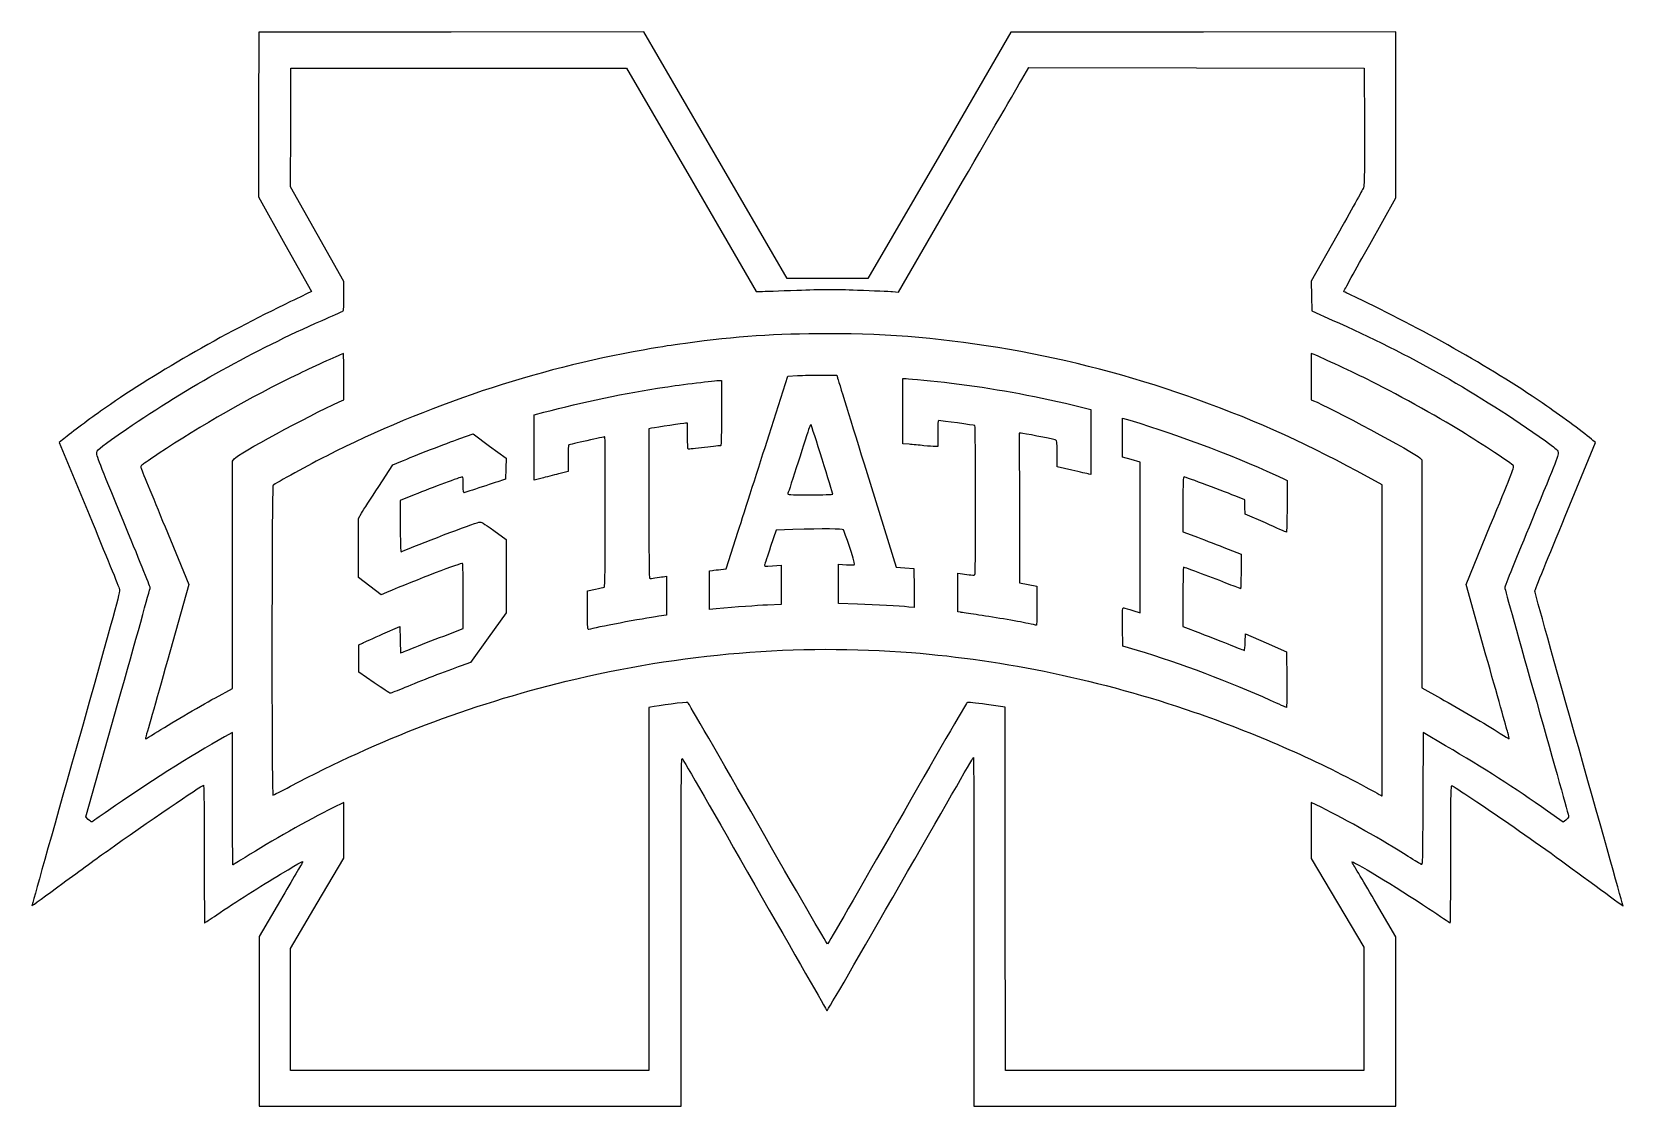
# Model space of a CAD drawing. Extents: x 237 to 381, y 365 to 462.
import ezdxf

# ---------------------------------------------------------------- set-up
doc = ezdxf.new("R2010")
doc.units = 0
doc.layers.add('Layer_1', color=7, linetype='CONTINUOUS')

msp = doc.modelspace()

# ---------------------------------------------------------------- linework, layer by layer
at = {"layer": 'Layer_1', "color": 7}
for points in [[(358.46949, 443.011606), (360.846709, 447.243647), (360.846709, 454.746132), (360.846709, 462.248589), (343.418485, 462.228746), (325.99029, 462.208904), (319.522082, 451.070164), (313.053902, 439.931424), (309.393553, 439.931112), (305.733203, 439.930828), (299.251616, 451.090233), (292.770057, 462.249638), (275.346235, 462.229795), (257.922411, 462.209953), (257.905403, 454.770425), (257.888395, 447.330898), (260.298797, 443.045254), (262.709201, 438.759553), (262.506467, 438.658923)], [(265.626618, 438.334157), (265.626618, 439.652721), (263.217385, 443.935729), (260.80816, 448.218765), (260.826018, 453.596258), (260.843876, 458.973723), (276.025246, 458.973723), (291.206636, 458.973723), (297.078832, 448.865688), (302.950998, 438.757654), (303.365877, 438.763323)], [(326.980432, 457.934712), (327.616384, 459.016243), (342.789647, 458.9964), (357.962939, 458.976557), (357.982781, 453.656835)], [(315.281679, 438.753118), (315.829332, 438.709748), (321.08692, 447.781465)], [(355.487159, 443.790028), (353.177688, 439.682003), (353.197531, 438.342265), (353.217373, 437.002639), (355.079424, 436.176567)], [(353.343883, 433.090772), (353.179474, 433.148315), (353.179474, 431.048296), (353.179474, 428.948277), (353.380167, 428.870608)], [(265.206512, 428.773124), (265.626386, 428.961912), (265.626386, 431.049515)], [(299.615839, 430.711455), (299.800658, 430.711455), (299.800658, 427.75988)], [(304.114252, 425.787335), (305.81538, 431.092517), (306.689613, 431.144674)], [(308.896157, 431.196832), (310.228441, 431.196832), (310.296756, 430.974312)], [(316.795465, 424.93269), (316.229556, 424.983713), (316.229556, 427.928372), (316.229556, 430.87303), (316.503383, 430.872208)], [(283.680992, 421.898457), (282.859495, 421.672252), (282.860152, 424.635165), (282.860813, 427.598107), (283.718183, 427.826296)], [(331.655414, 428.471773), (333.243638, 428.095247), (333.243638, 425.148803), (333.243638, 422.202387), (333.042945, 422.239238)], [(293.466132, 426.382923), (293.228872, 426.337285), (293.228872, 419.593521)], [(296.733969, 425.65714), (296.733969, 426.829691), (296.557654, 426.829691)], [(337.023213, 409.897247), (337.69868, 409.698539), (337.69868, 416.511071), (337.69868, 423.323632), (336.895427, 423.551537), (336.092202, 423.779443), (336.092202, 425.541742), (336.092202, 427.304098), (336.767641, 427.101137)], [(240.172146, 425.342721), (239.874086, 425.091288), (242.564304, 418.582658)], [(276.126763, 425.44868), (277.316824, 425.866932), (278.812636, 424.772192), (280.30845, 423.677509), (280.287757, 422.733175), (280.267064, 421.788898), (279.974982, 421.68685)], [(319.36955, 425.899701), (319.36955, 424.727178), (319.12662, 424.727178)], [(326.917417, 425.94069), (326.743937, 425.94069), (326.76378, 419.168494), (326.783622, 412.396271), (327.568592, 412.241499), (328.353591, 412.086728), (328.353591, 410.320772)], [(376.155751, 418.424088), (378.905017, 425.083068), (378.66549, 425.289146)], [(254.004832, 402.003326), (255.549373, 402.851027), (255.549742, 413.122139), (255.550105, 423.393222), (255.714032, 423.610072)], [(285.926428, 423.68298), (285.926428, 422.476611), (285.21445, 422.30058)], [(331.509883, 422.592066), (330.1776, 422.908243), (330.17692, 424.099502)], [(363.019039, 423.702879), (363.183449, 423.522028), (363.183449, 413.208454), (363.183449, 402.894935), (364.879814, 401.954995)], [(268.786386, 421.125591), (270.04693, 423.063071), (270.7758, 423.372019)], [(312.982129, 422.289213), (315.599301, 413.82652), (316.407855, 413.758205), (317.216438, 413.68989), (317.23628, 411.922743), (317.256123, 410.155569), (316.761789, 410.205175)], [(359.605502, 407.185257), (359.605502, 421.260945), (357.323584, 422.502009)], [(350.641786, 421.827194), (350.988661, 421.660233), (350.988661, 419.305578)], [(271.997331, 420.35709), (270.737705, 419.852098), (270.737705, 417.509943)], [(309.877654, 420.420019), (309.877625, 420.420161)], [(341.566498, 419.489206), (341.566498, 417.000501), (342.643578, 416.608668)], [(349.030715, 417.813449), (347.198088, 418.62206), (347.175411, 419.261272), (347.152734, 419.900513), (346.495521, 420.173206)], [(269.488845, 411.519175), (269.006479, 411.313946), (267.973642, 412.09234), (266.940808, 412.870762), (266.940808, 415.55177), (266.940808, 418.232835), (267.233323, 418.710416)], [(249.448569, 417.461187), (251.602078, 412.257175), (249.659232, 405.371991)], [(279.189986, 417.128627), (280.303566, 416.322765), (280.303566, 412.999767), (280.303566, 409.676712), (278.698618, 407.429717), (277.09367, 405.182693), (276.234134, 404.879528)], [(299.738494, 413.61035), (300.224041, 413.660239), (301.318583, 417.071169)], [(306.270227, 417.216019), (304.743543, 417.166696), (304.244164, 415.670683)], [(368.992942, 405.857339), (367.186677, 412.257232), (369.383981, 417.579619)], [(345.272372, 415.600469), (346.824085, 414.984132), (346.824085, 413.426976)], [(298.705294, 411.729704), (298.705294, 413.473153), (298.979121, 413.516806)], [(304.432129, 413.940926), (305.204627, 413.996202), (305.204627, 412.217915), (305.204627, 410.439657), (303.981506, 410.385798)], [(312.123458, 410.466246), (310.389194, 410.520954), (310.389194, 412.298901), (310.389194, 414.076904), (311.119398, 414.0324)], [(294.525099, 412.95515), (294.835436, 413.004189), (294.835436, 411.238205), (294.835436, 409.472192), (294.123458, 409.372129)], [(321.433342, 409.731392), (321.196082, 409.774762), (321.196082, 411.520847), (321.196082, 413.266876), (321.615978, 413.213868)], [(274.662842, 407.586189), (276.43362, 408.251877), (276.43362, 411.188287)], [(287.679005, 409.909039), (287.679005, 411.678709), (288.390954, 411.826394)], [(299.30811, 410.040567), (298.705691, 409.985858), (298.705294, 411.729704)], [(341.566526, 411.121502), (341.566526, 408.432416), (343.15475, 407.835865)], [(287.679232, 409.908954), (287.679005, 409.909039)], [(269.167946, 407.774636), (270.701405, 408.458693), (270.721531, 407.253232)], [(327.550422, 408.721181), (327.54892, 408.721096)], [(337.443364, 406.279701), (336.128967, 406.676636), (336.109124, 408.430261)], [(347.204806, 407.044148), (347.224649, 407.798135), (349.086699, 406.973027), (350.948778, 406.147918), (350.96862, 403.631376)], [(268.364707, 403.363814), (266.977293, 404.314526), (266.977293, 405.55457), (266.977293, 406.794614), (267.305893, 406.942583)], [(359.604255, 407.185257), (359.605502, 407.185257)], [(268.364497, 403.363417), (268.364707, 403.363814)], [(242.501961, 390.991436), (242.269662, 391.211972), (245.184114, 401.520898)], [(293.3928, 401.152706), (293.228391, 401.115288), (293.228391, 384.701386), (293.228391, 368.287483), (277.017687, 368.287483), (260.806833, 368.287483), (260.806946, 373.806567)], [(354.073975, 392.090882), (353.179474, 392.535836), (353.179474, 390.000387), (353.179474, 387.46491), (355.552668, 383.446233), (357.92589, 379.427556), (357.92589, 373.85742), (357.92589, 368.287285), (341.715203, 368.287285), (325.504488, 368.287285), (325.48748, 384.722504), (325.467638, 401.15778), (323.79582, 401.393055)], [(349.483946, 401.763005), (349.487093, 401.76326)], [(248.515438, 398.784047), (248.515552, 398.784132)], [(255.5496, 392.867688), (255.5496, 398.852391), (254.837636, 398.456674)], [(365.3388, 397.653732), (363.294198, 398.851767), (363.274356, 392.86046)], [(370.963077, 398.871269), (370.963134, 398.871156)], [(260.806946, 373.806567), (260.806946, 379.328854), (263.215389, 383.409213), (265.623834, 387.489487), (265.625203, 390.010507), (265.62657, 392.531443), (264.622521, 392.034359)], [(376.220324, 390.940328), (375.966907, 390.749272), (374.559534, 391.742164)], [(259.900571, 383.69812), (257.958904, 380.405679), (257.958904, 372.728551), (257.958904, 365.051424), (277.054121, 365.051424), (296.149323, 365.051424), (296.149521, 380.835524)], [(322.65652, 380.818176), (322.65652, 365.049638), (341.751742, 365.049638), (360.846935, 365.049638), (360.846935, 372.71245), (360.846935, 380.375235), (358.878784, 383.711556)]]:
    msp.add_lwpolyline(points, dxfattribs=at)
for points in [[(321.08692, 447.781465), (323.97857, 452.770951), (326.630665, 457.33989), (326.980432, 457.934712)], [(357.982781, 453.656835), (357.999789, 449.21812), (357.984935, 448.300772), (357.899159, 448.117597)], [(357.899159, 448.117597), (357.84275, 447.996841), (356.757364, 446.049496), (355.487159, 443.790028)], [(356.114551, 438.755017), (356.103213, 438.769191), (357.162038, 440.683909), (358.46949, 443.011606)], [(260.806785, 437.841298), (254.636189, 434.886009), (248.248698, 431.201395), (243.610138, 427.921483)], [(262.506467, 438.658923), (262.394952, 438.603647), (261.630102, 438.235597), (260.806785, 437.841298)], [(265.462322, 436.939427), (265.62316, 437.013978), (265.626618, 437.043175), (265.626618, 438.334157)], [(303.365877, 438.763323), (303.594066, 438.764995), (305.062781, 438.816047), (306.629745, 438.876142)], [(306.629745, 438.876142), (308.907383, 438.963165), (310.005751, 438.966283), (312.106394, 438.890315)], [(312.106394, 438.890315), (313.551553, 438.838441), (314.980469, 438.776646), (315.281679, 438.753118)], [(357.743282, 437.962904), (356.859723, 438.385096), (356.126769, 438.741553), (356.114551, 438.755017)], [(374.501792, 428.391439), (369.894813, 431.577383), (363.688101, 435.122306), (357.743282, 437.962904)], [(263.655028, 436.14085), (264.558671, 436.538126), (265.371953, 436.897474), (265.462322, 436.939427)], [(245.947235, 426.300945), (251.586456, 430.152208), (257.468734, 433.420923), (263.655028, 436.14085)], [(355.079424, 436.176567), (362.10206, 433.061178), (368.304661, 429.545679), (374.368847, 425.243764)], [(296.551134, 434.065209), (295.001603, 433.853745), (294.93034, 433.842406), (292.717502, 433.456809)], [(309.402992, 434.935247), (304.739972, 434.935247), (301.139065, 434.691468), (296.551134, 434.065209)], [(325.86942, 433.50052), (320.183575, 434.497323), (315.157606, 434.935247), (309.402992, 434.935247)], [(357.323584, 422.502009), (347.501027, 427.844183), (336.810274, 431.582372), (325.86942, 433.50052)], [(265.587749, 433.137146), (265.498571, 433.137146), (262.924705, 431.969528), (261.573659, 431.31617)], [(292.717502, 433.456809), (283.002148, 431.763846), (273.156457, 428.472737), (264.046754, 423.873014)], [(265.626386, 431.049515), (265.62638, 432.197688), (265.609094, 433.137146), (265.587749, 433.137146)], [(358.245326, 430.812794), (356.608035, 431.616869), (353.72058, 432.958819), (353.343883, 433.090772)], [(261.573659, 431.31617), (257.068264, 429.137461), (252.6991, 426.647679), (248.831348, 424.054857)], [(294.666832, 430.103594), (296.059039, 430.313641), (299.298557, 430.711455), (299.615839, 430.711455)], [(306.689613, 431.144674), (307.170454, 431.173304), (308.163402, 431.196832), (308.896157, 431.196832)], [(310.296756, 430.974312), (310.334173, 430.852139), (311.542696, 426.943729), (312.982129, 422.289213)], [(316.503383, 430.872208), (316.893969, 430.870535), (319.027351, 430.659326), (320.610869, 430.465436)], [(366.798161, 426.081033), (364.59292, 427.444044), (360.545669, 429.683131), (358.245326, 430.812794)], [(283.718183, 427.826296), (287.204315, 428.754076), (291.122872, 429.569121), (294.666832, 430.103594)], [(320.610869, 430.465436), (324.42154, 429.998343), (327.752702, 429.39703), (331.655414, 428.471773)], [(243.610138, 427.921483), (242.426608, 427.084611), (240.717112, 425.802359), (240.172146, 425.342721)], [(255.714032, 423.610072), (256.058116, 424.065487), (262.353112, 427.489398), (265.206512, 428.773124)], [(299.800658, 427.75988), (299.800658, 426.136535), (299.775146, 424.808334), (299.742832, 424.808334)], [(353.380167, 428.870608), (354.739323, 428.344101), (362.660882, 424.097093), (363.019039, 423.702879)], [(378.66549, 425.289146), (378.01902, 425.845899), (375.905169, 427.420942), (374.501792, 428.391439)], [(243.262715, 424.201465), (243.331342, 424.474157), (243.7369, 424.791383), (245.947235, 426.300945)], [(296.557654, 426.829691), (296.390126, 426.829691), (293.967241, 426.479584), (293.466132, 426.382923)], [(307.740331, 426.411694), (307.575921, 425.890006), (305.88086, 420.666265), (305.822835, 420.502224)], [(307.907575, 426.694876), (307.876394, 426.731726), (307.800992, 426.604167), (307.740331, 426.411694)], [(309.877625, 420.420161), (309.877625, 420.53383), (307.964098, 426.628233), (307.907575, 426.694876)], [(319.460825, 427.071628), (319.391943, 427.072139), (319.36955, 426.784167), (319.36955, 425.899701)], [(322.737449, 426.621402), (322.681039, 426.660236), (319.696838, 427.070069), (319.460825, 427.071628)], [(322.754457, 413.25582), (322.826457, 413.553912), (322.810866, 426.571795), (322.737449, 426.621402)], [(336.767641, 427.101137), (341.439194, 425.698838), (346.929931, 423.611688), (350.641786, 421.827194)], [(270.7758, 423.372019), (272.040579, 423.908164), (274.890317, 425.014101), (276.126763, 425.44868)], [(285.981137, 424.889858), (285.95109, 424.889518), (285.926428, 424.346457), (285.926428, 423.68298)], [(287.627301, 425.253742), (286.752019, 425.053899), (286.011269, 424.89017), (285.981137, 424.889858)], [(289.252035, 425.617058), (289.235027, 425.617058), (288.502554, 425.453499), (287.627301, 425.253742)], [(289.285483, 418.833099), (289.285483, 422.564315), (289.27131, 425.617058), (289.252035, 425.617058)], [(296.791795, 424.484617), (296.760047, 424.484617), (296.733969, 425.012258), (296.733969, 425.65714)], [(301.318583, 417.071169), (301.920576, 418.947194), (303.17862, 422.869465), (304.114252, 425.787335)], [(318.122561, 424.804564), (317.703912, 424.8468), (317.106737, 424.90491), (316.795465, 424.93269)], [(330.012227, 425.334104), (329.576088, 425.449757), (327.069609, 425.94069), (326.917417, 425.94069)], [(330.17692, 424.099502), (330.176211, 425.267887), (330.174085, 425.291499), (330.012227, 425.334104)], [(371.489924, 423.000879), (371.327216, 423.17691), (368.597877, 424.968661), (366.798161, 426.081033)], [(374.368847, 425.243764), (375.218164, 424.641288), (375.455424, 424.433339), (375.517106, 424.23738)], [(245.651615, 418.031688), (243.487857, 423.267449), (243.208964, 423.987761), (243.262715, 424.201465)], [(248.831348, 424.054857), (248.168673, 423.610611), (247.535152, 423.189014), (247.423524, 423.117893)], [(264.046754, 423.873014), (262.736637, 423.211521), (259.371686, 421.371128), (259.218723, 421.232428)], [(298.267313, 424.646476), (297.487644, 424.557468), (296.823657, 424.484617), (296.791795, 424.484617)], [(299.742832, 424.808334), (299.711083, 424.808334), (299.046983, 424.735483), (298.267313, 424.646476)], [(319.12662, 424.727178), (318.993109, 424.727178), (318.541181, 424.761761), (318.122561, 424.804564)], [(375.517106, 424.23738), (375.589672, 424.007206), (375.426113, 423.581868), (373.136003, 418.037131)], [(247.423524, 423.117893), (247.277455, 423.024917), (247.230995, 422.943279), (247.257811, 422.826917)], [(247.257811, 422.826917), (247.27822, 422.737909), (248.264138, 420.323414), (249.448569, 417.461187)], [(285.21445, 422.30058), (284.822872, 422.203918), (284.132835, 422.022784), (283.680992, 421.898457)], [(333.042945, 422.239238), (332.932394, 422.25908), (332.242611, 422.418104), (331.509883, 422.592066)], [(369.383981, 417.579619), (371.135112, 421.821213), (371.562746, 422.922104), (371.489924, 423.000879)], [(259.218723, 421.232428), (259.094735, 421.119893), (259.083454, 393.190469), (259.207384, 393.190469)], [(267.233323, 418.710416), (267.39419, 418.973187), (268.09308, 420.059934), (268.786386, 421.125591)], [(276.335739, 421.977685), (276.213311, 421.977685), (273.668173, 421.026973), (271.997331, 420.35709)], [(276.433421, 421.241301), (276.433421, 421.80222), (276.410177, 421.977685), (276.335739, 421.977685)], [(276.524697, 420.543043), (276.455872, 420.514129), (276.433421, 420.685625), (276.433421, 421.241301)], [(278.149433, 421.083099), (277.30603, 420.807005), (276.574901, 420.564019), (276.524697, 420.543043)], [(279.974982, 421.68685), (279.814343, 421.631008), (278.992837, 421.359165), (278.149433, 421.083099)], [(341.667694, 421.977827), (341.583789, 421.977827), (341.566498, 421.55572), (341.566498, 419.489206)], [(346.495521, 420.173206), (345.473008, 420.597666), (341.78074, 421.977827), (341.667694, 421.977827)], [(293.228872, 419.593521), (293.228872, 415.884472), (293.257219, 412.830595), (293.291235, 412.807181)], [(305.822835, 420.502224), (305.776063, 420.369562), (305.90022, 420.360491), (307.825228, 420.360491)], [(307.825228, 420.360491), (308.954069, 420.360491), (309.877654, 420.386003), (309.877654, 420.420019)], [(350.988661, 419.305578), (350.988661, 418.010485), (350.960315, 416.963027), (350.926016, 416.977852)], [(242.564304, 418.582658), (244.043921, 415.002954), (245.28818, 411.964894), (245.329313, 411.831439)], [(248.099975, 411.966879), (248.100673, 412.04228), (246.998985, 414.77142), (245.651615, 418.031688)], [(270.865491, 415.224397), (272.209425, 415.819531), (277.307144, 417.759024), (277.857334, 417.884513)], [(277.857334, 417.884513), (278.046916, 417.927883), (278.226255, 417.82612), (279.189986, 417.128627)], [(289.194208, 412.011496), (289.266208, 412.04126), (289.285483, 413.479984), (289.285483, 418.833099)], [(350.926016, 416.977852), (350.891433, 416.992025), (350.038658, 417.368721), (349.030715, 417.813449)], [(373.136003, 418.037131), (371.78365, 414.76286), (370.681115, 412.025953), (370.685934, 411.955172)], [(373.407704, 411.635622), (373.406995, 411.707055), (374.643638, 414.761641), (376.155751, 418.424088)], [(270.737705, 417.509943), (270.737705, 415.311676), (270.745642, 415.171304), (270.865491, 415.224397)], [(310.839194, 417.186822), (310.71617, 417.29709), (309.098693, 417.307294), (306.270227, 417.216019)], [(311.850879, 414.081156), (311.853713, 414.296589), (310.942488, 417.094214), (310.839194, 417.186822)], [(342.643578, 416.608668), (343.235962, 416.393235), (344.418917, 415.939493), (345.272372, 415.600469)], [(304.244164, 415.670683), (303.969487, 414.847899), (303.72565, 414.109701), (303.702208, 414.030217)], [(276.378883, 414.161291), (276.27349, 414.231591), (272.156139, 412.652863), (269.488845, 411.519175)], [(276.43362, 411.188287), (276.43362, 412.803298), (276.408958, 414.141165), (276.378883, 414.161291)], [(298.979121, 413.516806), (299.129641, 413.539483), (299.471443, 413.582854), (299.738494, 413.61035)], [(303.702208, 414.030217), (303.662523, 413.895288), (303.710712, 413.889335), (304.432129, 413.940926)], [(311.119398, 414.0324), (311.645934, 414.000369), (311.849972, 414.015392), (311.850879, 414.081156)], [(341.623219, 413.810561), (341.592038, 413.810561), (341.566526, 412.60045), (341.566526, 411.121502)], [(345.704513, 412.283962), (344.509965, 412.762139), (341.707011, 413.810561), (341.623219, 413.810561)], [(346.824085, 413.426976), (346.824085, 412.570545), (346.804243, 411.86982), (346.781565, 411.86982)], [(245.184114, 401.520898), (246.787067, 407.190841), (248.099202, 411.891534), (248.099975, 411.966879)], [(288.390954, 411.826394), (288.782532, 411.907465), (289.144006, 411.990803), (289.194208, 412.011496)], [(293.291235, 412.807181), (293.325534, 412.784504), (293.547203, 412.795843), (293.784123, 412.835528)], [(293.784123, 412.835528), (294.021099, 412.874646), (294.354397, 412.92822), (294.525099, 412.95515)], [(321.615978, 413.213868), (321.847002, 413.184387), (322.187159, 413.139317), (322.372091, 413.112954)], [(322.372091, 413.112954), (322.680699, 413.069301), (322.712135, 413.080923), (322.754457, 413.25582)], [(346.781565, 411.86982), (346.758888, 411.86982), (346.27354, 412.056057), (345.704513, 412.283962)], [(370.685934, 411.955172), (370.691603, 411.884306), (371.9952, 407.22171), (373.584756, 401.593805)], [(245.329313, 411.831439), (245.395446, 411.61714), (244.937449, 409.937924), (241.392606, 397.397197)], [(316.761789, 410.205175), (315.807109, 410.301269), (313.840743, 410.412104), (312.123458, 410.466246)], [(377.412038, 397.334721), (375.21034, 405.129033), (373.408384, 411.564416), (373.407704, 411.635622)], [(287.807074, 408.181209), (287.688019, 408.142091), (287.679232, 408.261713), (287.679232, 409.908954)], [(294.123458, 409.372129), (292.712655, 409.174271), (288.296617, 408.341679), (287.807074, 408.181209)], [(303.981506, 410.385798), (302.905559, 410.338743), (301.235216, 410.215153), (299.30811, 410.040567)], [(322.839014, 409.523046), (322.1964, 409.613754), (321.563849, 409.707581), (321.433342, 409.731392)], [(327.54892, 408.721096), (326.560365, 408.929159), (324.207326, 409.329836), (322.839014, 409.523046)], [(328.353591, 410.320772), (328.353591, 409.349424), (328.328079, 408.55938), (328.298882, 408.564992)], [(336.109124, 408.430261), (336.089282, 410.076), (336.097786, 410.181109), (336.218542, 410.139893)], [(336.218542, 410.139893), (336.289691, 410.117216), (336.651732, 410.006381), (337.023213, 409.897247)], [(267.305893, 406.942583), (267.48663, 407.023937), (268.324549, 407.398422), (269.167946, 407.774636)], [(271.841009, 406.484135), (272.419084, 406.72423), (273.688912, 407.220066), (274.662842, 407.586189)], [(328.298882, 408.564992), (328.268835, 408.573496), (327.931965, 408.640677), (327.550422, 408.721181)], [(343.15475, 407.835865), (344.028274, 407.507754), (345.265342, 407.025751), (345.903817, 406.764737)], [(270.721531, 407.253232), (270.732586, 406.590236), (270.75257, 406.04777), (270.765836, 406.04777)], [(270.765836, 406.04777), (270.779159, 406.04777), (271.262934, 406.244211), (271.841009, 406.484135)], [(285.743906, 403.490693), (296.185578, 406.035751), (306.641735, 406.904117), (316.997263, 406.086293)], [(349.487093, 401.76326), (345.846586, 403.415632), (341.374904, 405.092551), (337.443364, 406.279701)], [(345.903817, 406.764737), (346.542265, 406.503666), (347.091506, 406.290161), (347.124302, 406.290161)], [(347.124302, 406.290161), (347.156901, 406.290161), (347.193184, 406.629468), (347.204806, 407.044148)], [(359.587247, 393.116428), (359.598586, 393.110759), (359.604255, 399.443669), (359.604255, 407.185257)], [(249.659232, 405.371991), (248.590661, 401.585159), (247.700854, 398.44131), (247.681877, 398.385694)], [(276.234134, 404.879528), (274.859379, 404.394576), (272.482611, 403.480573), (271.147175, 402.92331)], [(316.997263, 406.086293), (325.488557, 405.415701), (334.183635, 403.586589), (342.554882, 400.709934)], [(370.963134, 398.871156), (370.872992, 399.193625), (369.986372, 402.337389), (368.992942, 405.857339)], [(260.795608, 393.989981), (268.82083, 398.244246), (277.003369, 401.360287), (285.743906, 403.490693)], [(269.832781, 402.410665), (269.788277, 402.411458), (269.127575, 402.84051), (268.364497, 403.363417)], [(350.96862, 403.631376), (350.979959, 402.247304), (350.962951, 401.118491), (350.932054, 401.122942)], [(248.515552, 398.784132), (249.860781, 399.633789), (252.387859, 401.115798), (254.004832, 402.003326)], [(271.147175, 402.92331), (270.468737, 402.640129), (269.877257, 402.409474), (269.832781, 402.410665)], [(364.879814, 401.954995), (366.654444, 400.971657), (368.962724, 399.611792), (370.266576, 398.781524)], [(296.757609, 401.577477), (296.650743, 401.625383), (293.990712, 401.289534), (293.3928, 401.152706)], [(303.086466, 390.618057), (299.652605, 396.624671), (296.804608, 401.556416), (296.757609, 401.577477)], [(322.020964, 401.555197), (321.964271, 401.514945), (319.116246, 396.590003), (315.691965, 390.610772)], [(323.79582, 401.393055), (322.749581, 401.540173), (322.085452, 401.601118), (322.020964, 401.555197)], [(342.554882, 400.709934), (347.872365, 398.882693), (353.655893, 396.358781), (358.108554, 393.922346)], [(350.932054, 401.122942), (350.901439, 401.128611), (350.249726, 401.41542), (349.483946, 401.763005)], [(373.584756, 401.593805), (375.174283, 395.965871), (376.474592, 391.309483), (376.474309, 391.246299)], [(254.837636, 398.456674), (251.853999, 396.798265), (247.614077, 394.112976), (244.328573, 391.800841)], [(247.681877, 398.385694), (247.662884, 398.330135), (247.664869, 398.284781), (247.686129, 398.284781)], [(247.686129, 398.284781), (247.707388, 398.284781), (248.080686, 398.509569), (248.515438, 398.784047)], [(374.559534, 391.742164), (371.588202, 393.838469), (368.806479, 395.621858), (365.3388, 397.653732)], [(370.266576, 398.781524), (370.688287, 398.513083), (371.054381, 398.291414), (371.080148, 398.289146)], [(371.080148, 398.289146), (371.10566, 398.286935), (371.051802, 398.5488), (370.963077, 398.871269)], [(241.392606, 397.397197), (239.186273, 389.591745), (237.388275, 383.197039), (237.397042, 383.186665)], [(296.149521, 380.835524), (296.149521, 394.366507), (296.163694, 396.60446), (296.251852, 396.502951)], [(296.251852, 396.502951), (296.307978, 396.438038), (299.268709, 391.290123), (302.831065, 385.063597)], [(315.976139, 385.104954), (319.590142, 391.417795), (322.571707, 396.583739), (322.601811, 396.584787)], [(322.601811, 396.584787), (322.631858, 396.585609), (322.65652, 389.490917), (322.65652, 380.818176)], [(381.396954, 383.16325), (381.408293, 383.16325), (379.613735, 389.540438), (377.412038, 397.334721)], [(244.194316, 388.13468), (247.70094, 390.620693), (252.779794, 394.081739), (252.921271, 394.081739)], [(252.921271, 394.081739), (252.968213, 394.081739), (252.993441, 391.903654), (252.993441, 387.855184)], [(259.207384, 393.190469), (259.251406, 393.190469), (259.966063, 393.550214), (260.795608, 393.989981)], [(358.108554, 393.922346), (358.91178, 393.482835), (359.577184, 393.12017), (359.587247, 393.116428)], [(365.812271, 387.855298), (365.812271, 393.704447), (365.820775, 394.093899), (365.936712, 394.044321)], [(365.936712, 394.044321), (366.113594, 393.969203), (368.997987, 392.036343), (371.048655, 390.61885)], [(244.328573, 391.800841), (243.518632, 391.230879), (242.828575, 390.765969), (242.795112, 390.767783)], [(255.592205, 386.883043), (255.568677, 386.883043), (255.5496, 389.576154), (255.5496, 392.867688)], [(264.622521, 392.034359), (262.41698, 390.942425), (259.012596, 389.018409), (256.70579, 387.560041)], [(361.953865, 387.644428), (359.673591, 389.086554), (356.398639, 390.934545), (354.073975, 392.090882)], [(363.274356, 392.86046), (363.257348, 387.43492), (363.244592, 386.873802), (363.139994, 386.918277)], [(242.795112, 390.767783), (242.761635, 390.769455), (242.629739, 390.870113), (242.501961, 390.991436)], [(309.397918, 379.71822), (309.360501, 379.706882), (306.520299, 384.611471), (303.086466, 390.618057)], [(315.691965, 390.610772), (312.267685, 384.631569), (309.435364, 379.729899), (309.397918, 379.71822)], [(371.048655, 390.61885), (373.686803, 388.795351), (376.027909, 387.119112), (378.834803, 385.044009)], [(376.474309, 391.246299), (376.474309, 391.183087), (376.359789, 391.045323), (376.220324, 390.940328)], [(240.182963, 385.211197), (241.706455, 386.335106), (243.511563, 387.650636), (244.194316, 388.13468)], [(252.993441, 387.855184), (252.993441, 384.430592), (253.006481, 381.62863), (253.022581, 381.62863)], [(256.70579, 387.560041), (256.116773, 387.187682), (255.615659, 386.883043), (255.592205, 386.883043)], [(363.139994, 386.918277), (363.076498, 386.946624), (362.542677, 387.272013), (361.953865, 387.644428)], [(365.755011, 381.640309), (365.786476, 381.626135), (365.812271, 384.42223), (365.812271, 387.855298)], [(254.127861, 382.363654), (255.754911, 383.474948), (258.168577, 385.011383), (259.88783, 386.030211)], [(259.88783, 386.030211), (262.029759, 387.29948), (261.93079, 387.246019), (261.882808, 387.107546)], [(261.882808, 387.107546), (261.860414, 387.0432), (260.968496, 385.508948), (259.900571, 383.69812)], [(356.862302, 387.134532), (356.71235, 387.402973), (360.894472, 384.870274), (363.797093, 382.934636)], [(358.878784, 383.711556), (357.796318, 385.546564), (356.888891, 387.086882), (356.862302, 387.134532)], [(237.397042, 383.186665), (237.40583, 383.175326), (238.659474, 384.087317), (240.182963, 385.211197)], [(302.831065, 385.063597), (306.393392, 378.837043), (309.329915, 373.716567), (309.356646, 373.684819)], [(309.356646, 373.684819), (309.382157, 373.653071), (312.362164, 378.792085), (315.976139, 385.104954)], [(378.834803, 385.044009), (380.234013, 384.009591), (381.386976, 383.16325), (381.396954, 383.16325)], [(253.022581, 381.62863), (253.038739, 381.62863), (253.535995, 381.959376), (254.127861, 382.363654)], [(363.797093, 382.934636), (364.842369, 382.237597), (365.723433, 381.655162), (365.755011, 381.640309)]]:
    msp.add_open_spline(points, degree=3, dxfattribs=at)

doc.saveas('drawing.dxf')
